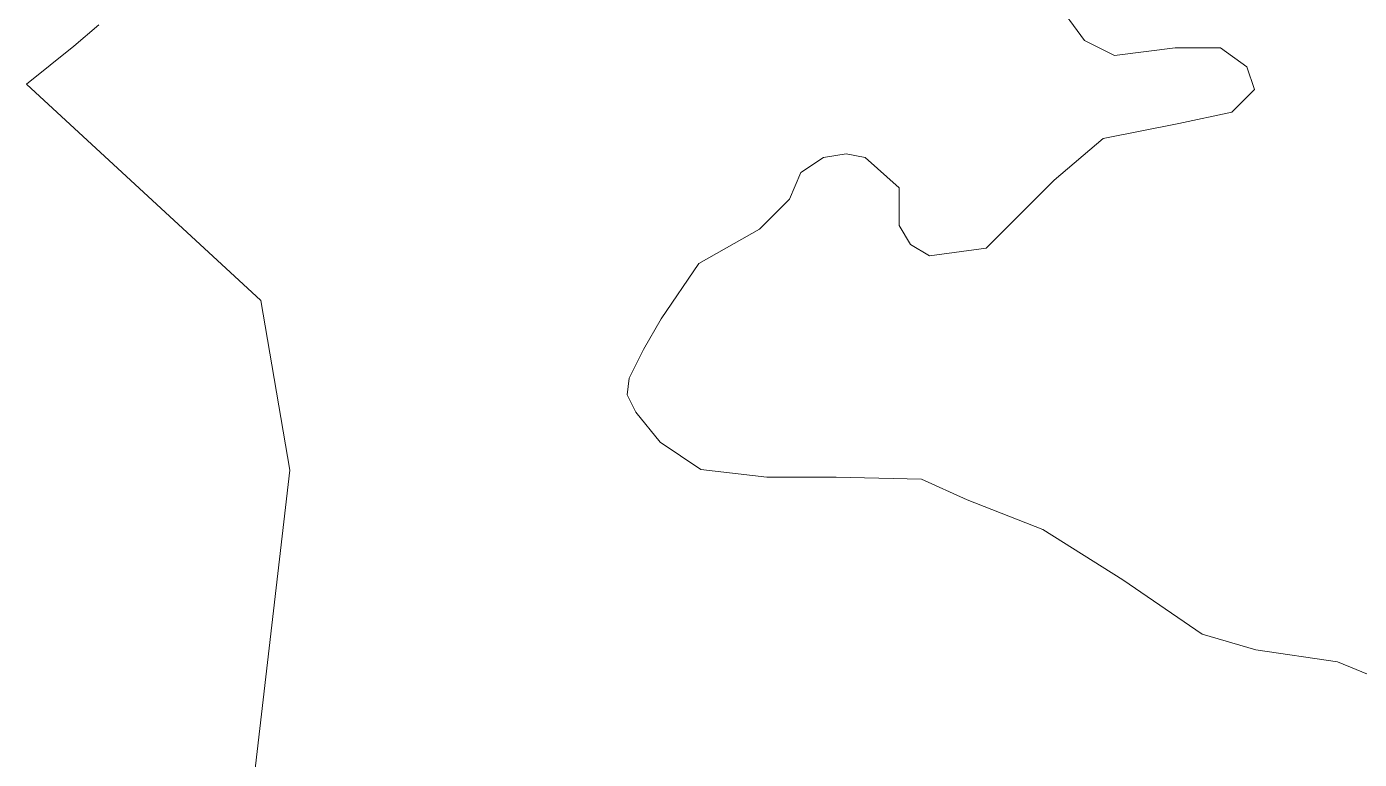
# Model space of a CAD drawing. Header units: metres. Extents: x 543340 to 549474, y 1840490 to 1845220.
# Drawn here: x 543340 to 543979, y 1844037 to 1844388 of the extents above; entities that cross this region are included whole.
import ezdxf

# ---------------------------------------------------------------- set-up
doc = ezdxf.new("R2010")
doc.units = ezdxf.units.M
doc.header["$MEASUREMENT"] = 0
doc.layers.add('Level 10', color=7, linetype='Continuous', lineweight=0)

msp = doc.modelspace()

# ---------------------------------------------------------------- linework, layer by layer
at = {"layer": 'Level 10', "color": 7, "lineweight": 0, "flags": 128}
for points in [[(543832.35, 1844401.38), (543846.84, 1844381.45), (543861.32, 1844374.2), (543890.29, 1844377.83), (543912.02, 1844377.83), (543924.69, 1844368.77), (543928.32, 1844357.9), (543917.45, 1844347.03), (543892.1, 1844341.59), (543855.89, 1844334.34), (543832.35, 1844314.42), (543799.76, 1844281.8), (543772.6, 1844278.18), (543763.55, 1844283.62), (543758.12, 1844292.67), (543758.12, 1844310.79), (543741.82, 1844325.29), (543732.77, 1844327.1), (543721.9, 1844325.29), (543711.04, 1844318.04), (543705.61, 1844305.36), (543691.12, 1844290.86), (543662.15, 1844274.56), (543643.98, 1844247.96), (543635.63, 1844233.22), (543628.78, 1844219.51), (543627.72, 1844211.59), (543631.94, 1844203.15), (543643.54, 1844188.9), (543663.05, 1844175.71), (543694.68, 1844172.02), (543727.9, 1844172.02), (543768.8, 1844171.09), (543790.72, 1844161.22), (543826.89, 1844146.97), (543865.24, 1844122.84), (543903.3, 1844096.85), (543929.05, 1844089.22), (543968.15, 1844083.49), (544010.12, 1844066.31)], [(543374.57, 1844388.88), (543362.62, 1844378.63), (543339.97, 1844360.41), (543452.27, 1844256.8), (543466.03, 1844175.34), (543449.71, 1844033.77), (543447.9, 1843897.63), (543427.81, 1843845.06), (543397.11, 1843707.04), (543371.72, 1843634.44)]]:
    msp.add_lwpolyline(points, dxfattribs=at)

doc.saveas('drawing.dxf')
